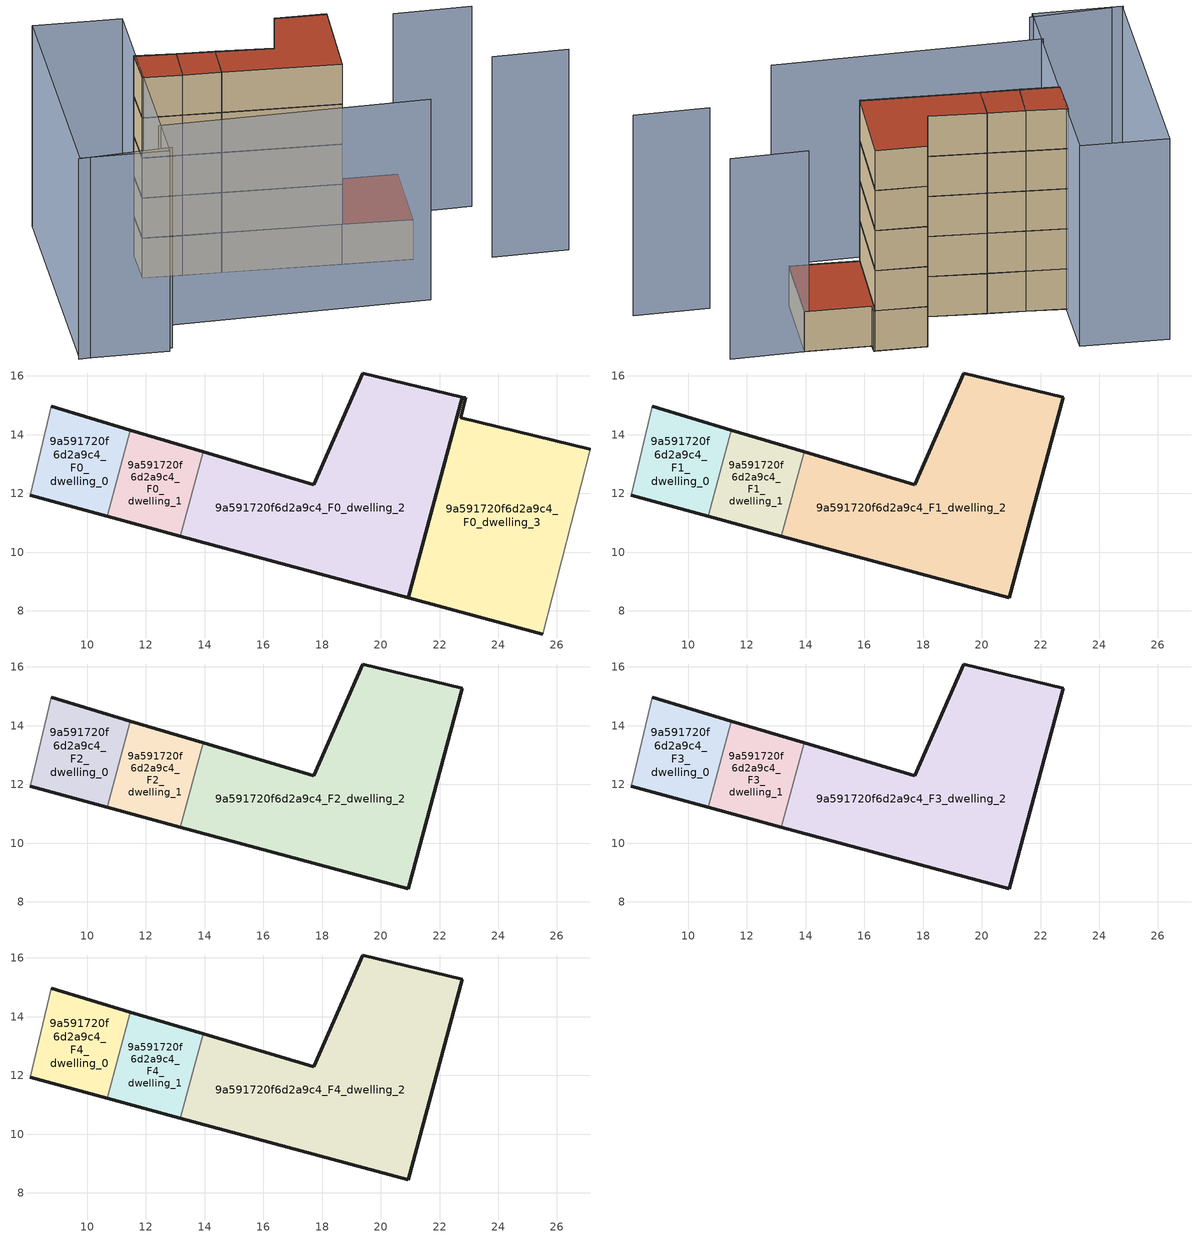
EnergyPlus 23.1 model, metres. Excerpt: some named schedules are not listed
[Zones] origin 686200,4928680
9a591720f6d2a9c4_F0_dwelling_0
 floor ground (EU_floor_Construction): 10.67,11.22 11.47,14.16 8.78,14.96 8.06,11.93 z0
 wall outside (EU_wall_Construction): 10.67,11.22 8.06,11.93 / 8.78,14.96 11.47,14.16 z0:3
 wall adiabatic (EU_wall_Construction): 8.06,11.93 8.78,14.96 z0:3
 wall to 9a591720f6d2a9c4_F0_dwelling_1 (EU_wall_Construction): 11.47,14.16 10.67,11.22 z0:3
9a591720f6d2a9c4_F0_dwelling_1
 floor ground (EU_floor_Construction): 13.17,10.55 13.94,13.42 11.47,14.16 10.67,11.22 z0
 wall outside (EU_wall_Construction): 13.17,10.55 10.67,11.22 / 11.47,14.16 13.94,13.42 z0:3
 wall to 9a591720f6d2a9c4_F0_dwelling_2 (EU_wall_Construction): 13.94,13.42 13.17,10.55 z0:3
9a591720f6d2a9c4_F0_dwelling_2
 floor ground (EU_floor_Construction): 20.93,8.45 22.78,15.28 19.39,16.1 17.71,12.29 13.94,13.42 13.17,10.55 z0
 wall outside (EU_wall_Construction): 13.94,13.42 17.71,12.29 19.39,16.1 22.78,15.28 20.93,8.45 13.17,10.55 z0:3
9a591720f6d2a9c4_F0_dwelling_3
 floor ground (EU_floor_Construction): 25.51,7.21 27.13,13.5 22.72,14.57 22.89,15.25 22.78,15.28 20.93,8.45 z0
 wall outside (EU_wall_Construction): 25.51,7.21 20.93,8.45 22.78,15.28 22.89,15.25 22.72,14.57 27.13,13.5 z0:3
 wall adiabatic (EU_wall_Construction): 27.13,13.5 25.51,7.21 z0:3
 roof outside (EU_roof_Construction): 27.13,13.5 25.51,7.21 20.93,8.45 22.78,15.28 22.89,15.25 22.72,14.57 z3
9a591720f6d2a9c4_F1_dwelling_0
 floor to 9a591720f6d2a9c4_F0_dwelling_0 (EU_floor_Construction): 10.67,11.22 11.47,14.16 8.78,14.96 8.06,11.93 z3
 wall outside (EU_wall_Construction): 10.67,11.22 8.06,11.93 / 8.78,14.96 11.47,14.16 z3:6
 wall adiabatic (EU_wall_Construction): 8.06,11.93 8.78,14.96 z3:6
 wall to 9a591720f6d2a9c4_F1_dwelling_1 (EU_wall_Construction): 11.47,14.16 10.67,11.22 z3:6
9a591720f6d2a9c4_F1_dwelling_1
 floor to 9a591720f6d2a9c4_F0_dwelling_1 (EU_floor_Construction): 13.17,10.55 13.94,13.42 11.47,14.16 10.67,11.22 z3
 wall outside (EU_wall_Construction): 13.17,10.55 10.67,11.22 / 11.47,14.16 13.94,13.42 z3:6
 wall to 9a591720f6d2a9c4_F1_dwelling_2 (EU_wall_Construction): 13.94,13.42 13.17,10.55 z3:6
9a591720f6d2a9c4_F1_dwelling_2
 floor to 9a591720f6d2a9c4_F0_dwelling_2 (EU_floor_Construction): 20.93,8.45 22.78,15.28 19.39,16.1 17.71,12.29 13.94,13.42 13.17,10.55 z3
 wall outside (EU_wall_Construction): 13.94,13.42 17.71,12.29 19.39,16.1 22.78,15.28 20.93,8.45 13.17,10.55 z3:6
9a591720f6d2a9c4_F2_dwelling_0
 floor to 9a591720f6d2a9c4_F1_dwelling_0 (EU_floor_Construction): 10.67,11.22 11.47,14.16 8.78,14.96 8.06,11.93 z6
 wall outside (EU_wall_Construction): 10.67,11.22 8.06,11.93 / 8.78,14.96 11.47,14.16 z6:9
 wall adiabatic (EU_wall_Construction): 8.06,11.93 8.78,14.96 z6:9
 wall to 9a591720f6d2a9c4_F2_dwelling_1 (EU_wall_Construction): 11.47,14.16 10.67,11.22 z6:9
9a591720f6d2a9c4_F2_dwelling_1
 floor to 9a591720f6d2a9c4_F1_dwelling_1 (EU_floor_Construction): 13.17,10.55 13.94,13.42 11.47,14.16 10.67,11.22 z6
 wall outside (EU_wall_Construction): 13.17,10.55 10.67,11.22 / 11.47,14.16 13.94,13.42 z6:9
 wall to 9a591720f6d2a9c4_F2_dwelling_2 (EU_wall_Construction): 13.94,13.42 13.17,10.55 z6:9
9a591720f6d2a9c4_F2_dwelling_2
 floor to 9a591720f6d2a9c4_F1_dwelling_2 (EU_floor_Construction): 20.93,8.45 22.78,15.28 19.39,16.1 17.71,12.29 13.94,13.42 13.17,10.55 z6
 wall outside (EU_wall_Construction): 13.94,13.42 17.71,12.29 19.39,16.1 22.78,15.28 20.93,8.45 13.17,10.55 z6:9
9a591720f6d2a9c4_F3_dwelling_0
 floor to 9a591720f6d2a9c4_F2_dwelling_0 (EU_floor_Construction): 10.67,11.22 11.47,14.16 8.78,14.96 8.06,11.93 z9
 wall outside (EU_wall_Construction): 10.67,11.22 8.06,11.93 / 8.78,14.96 11.47,14.16 z9:12
 wall adiabatic (EU_wall_Construction): 8.06,11.93 8.78,14.96 z9:12
 wall to 9a591720f6d2a9c4_F3_dwelling_1 (EU_wall_Construction): 11.47,14.16 10.67,11.22 z9:12
9a591720f6d2a9c4_F3_dwelling_1
 floor to 9a591720f6d2a9c4_F2_dwelling_1 (EU_floor_Construction): 13.17,10.55 13.94,13.42 11.47,14.16 10.67,11.22 z9
 wall outside (EU_wall_Construction): 13.17,10.55 10.67,11.22 / 11.47,14.16 13.94,13.42 z9:12
 wall to 9a591720f6d2a9c4_F3_dwelling_2 (EU_wall_Construction): 13.94,13.42 13.17,10.55 z9:12
9a591720f6d2a9c4_F3_dwelling_2
 floor to 9a591720f6d2a9c4_F2_dwelling_2 (EU_floor_Construction): 20.93,8.45 22.78,15.28 19.39,16.1 17.71,12.29 13.94,13.42 13.17,10.55 z9
 wall outside (EU_wall_Construction): 13.94,13.42 17.71,12.29 19.39,16.1 22.78,15.28 20.93,8.45 13.17,10.55 z9:12
9a591720f6d2a9c4_F4_dwelling_0
 floor to 9a591720f6d2a9c4_F3_dwelling_0 (EU_floor_Construction): 10.67,11.22 11.47,14.16 8.78,14.96 8.06,11.93 z12
 wall outside (EU_wall_Construction): 10.67,11.22 8.06,11.93 / 8.78,14.96 11.47,14.16 z12:15
 wall adiabatic (EU_wall_Construction): 8.06,11.93 8.78,14.96 z12:15
 wall to 9a591720f6d2a9c4_F4_dwelling_1 (EU_wall_Construction): 11.47,14.16 10.67,11.22 z12:15
 roof outside (EU_roof_Construction): 11.47,14.16 10.67,11.22 8.06,11.93 8.78,14.96 z15
9a591720f6d2a9c4_F4_dwelling_1
 floor to 9a591720f6d2a9c4_F3_dwelling_1 (EU_floor_Construction): 13.17,10.55 13.94,13.42 11.47,14.16 10.67,11.22 z12
 wall outside (EU_wall_Construction): 13.17,10.55 10.67,11.22 / 11.47,14.16 13.94,13.42 z12:15
 wall to 9a591720f6d2a9c4_F4_dwelling_2 (EU_wall_Construction): 13.94,13.42 13.17,10.55 z12:15
 roof outside (EU_roof_Construction): 13.94,13.42 13.17,10.55 10.67,11.22 11.47,14.16 z15
9a591720f6d2a9c4_F4_dwelling_2
 floor to 9a591720f6d2a9c4_F3_dwelling_2 (EU_floor_Construction): 20.93,8.45 22.78,15.28 19.39,16.1 17.71,12.29 13.94,13.42 13.17,10.55 z12
 wall outside (EU_wall_Construction): 13.94,13.42 17.71,12.29 19.39,16.1 22.78,15.28 20.93,8.45 13.17,10.55 z12:15
 roof outside (EU_roof_Construction): 22.78,15.28 20.93,8.45 13.17,10.55 13.94,13.42 17.71,12.29 19.39,16.1 z15
shading: 6.39,5.36 24.34,1.62 / -0.24,3.28 6.03,2.24 / 30.42,5.41 35.46,4.38 / 26.83,13.56 31.98,12.49 / 10.15,20.04 5.68,1.88 / 5.68,1.88 -0.17,3.32 / -0.17,3.32 4.3,21.48 / 4.3,21.48 10.15,20.04 z0:15
[Building]
EU S2 Campaign: North Axis=0; Terrain=City; Solar Distribution=FullExterior
[Site:Location]
Bologna: Latitude=44.5; Longitude=11.25; Time Zone=1; Elevation=37
[SizingPeriod:WeatherFileDays]
AnnualSizingPeriod: Begin Month=1; Begin Day of Month=1; End Month=12; End Day of Month=31; Day of Week for Start Day=Monday; Use Weather File Daylight Saving Period=No; Use Weather File Rain and Snow Indicators=No
[MATERIAL]
EU_InternalMass_Material: Roughness=MediumRough; Thickness=0.1; Conductivity=1; Density=1800; Specific Heat=900; Thermal Absorptance=0.9; Solar Absorptance=0.7; Visible Absorptance=0.7
[MATERIAL:NOMASS] Roughness=MediumRough; Thermal Absorptance=0.9; Solar Absorptance=0.7; Visible Absorptance=0.7
Name | Thermal Resistance
EU_wall_NoMass | 0.905828
EU_roof_NoMass | 0.37593
EU_floor_NoMass | 0.67114
[CONSTRUCTION]
EU_wall_Construction: EU_wall_NoMass
EU_roof_Construction: EU_roof_NoMass
EU_floor_Construction: EU_floor_NoMass
EU_InternalMass_Construction: EU_InternalMass_Material
[ZONE] Type=1; Multiplier=1; Ceiling Height=autocalculate; Floor Area=autocalculate; Part of Total Floor Area=Yes
Name | Volume
9a591720f6d2a9c4_F0_dwelling_0 | 25.4224
9a591720f6d2a9c4_F1_dwelling_0; 9a591720f6d2a9c4_F2_dwelling_0; 9a591720f6d2a9c4_F3_dwelling_0; 9a591720f6d2a9c4_F4_dwelling_0 | 25.4216
9a591720f6d2a9c4_F0_dwelling_1; 9a591720f6d2a9c4_F1_dwelling_1; 9a591720f6d2a9c4_F2_dwelling_1; 9a591720f6d2a9c4_F3_dwelling_1; 9a591720f6d2a9c4_F4_dwelling_1 | 23.3013
9a591720f6d2a9c4_F0_dwelling_2 | 117.163
9a591720f6d2a9c4_F1_dwelling_2; 9a591720f6d2a9c4_F2_dwelling_2; 9a591720f6d2a9c4_F3_dwelling_2; 9a591720f6d2a9c4_F4_dwelling_2 | 117.164
9a591720f6d2a9c4_F0_dwelling_3 | 91.0708
[INTERNALMASS] Construction=EU_InternalMass_Construction
Name | Zone or ZoneList | Surface Area
9a591720f6d2a9c4_F0_dwelling_0_EU_InternalMass | 9a591720f6d2a9c4_F0_dwelling_0 | 8.474
9a591720f6d2a9c4_F0_dwelling_1_EU_InternalMass | 9a591720f6d2a9c4_F0_dwelling_1 | 7.76737
9a591720f6d2a9c4_F0_dwelling_2_EU_InternalMass | 9a591720f6d2a9c4_F0_dwelling_2 | 39.0544
9a591720f6d2a9c4_F0_dwelling_3_EU_InternalMass | 9a591720f6d2a9c4_F0_dwelling_3 | 30.3568
9a591720f6d2a9c4_F1_dwelling_0_EU_InternalMass | 9a591720f6d2a9c4_F1_dwelling_0 | 11.8592
9a591720f6d2a9c4_F1_dwelling_1_EU_InternalMass | 9a591720f6d2a9c4_F1_dwelling_1 | 39.6438
9a591720f6d2a9c4_F1_dwelling_2_EU_InternalMass | 9a591720f6d2a9c4_F1_dwelling_2 | 34.156
9a591720f6d2a9c4_F2_dwelling_0_EU_InternalMass | 9a591720f6d2a9c4_F2_dwelling_0 | 11.8592
9a591720f6d2a9c4_F2_dwelling_1_EU_InternalMass | 9a591720f6d2a9c4_F2_dwelling_1 | 39.6438
9a591720f6d2a9c4_F2_dwelling_2_EU_InternalMass | 9a591720f6d2a9c4_F2_dwelling_2 | 34.156
9a591720f6d2a9c4_F3_dwelling_0_EU_InternalMass | 9a591720f6d2a9c4_F3_dwelling_0 | 11.8592
9a591720f6d2a9c4_F3_dwelling_1_EU_InternalMass | 9a591720f6d2a9c4_F3_dwelling_1 | 39.6438
9a591720f6d2a9c4_F3_dwelling_2_EU_InternalMass | 9a591720f6d2a9c4_F3_dwelling_2 | 34.156
9a591720f6d2a9c4_F4_dwelling_0_EU_InternalMass | 9a591720f6d2a9c4_F4_dwelling_0 | 11.8592
9a591720f6d2a9c4_F4_dwelling_1_EU_InternalMass | 9a591720f6d2a9c4_F4_dwelling_1 | 39.6438
9a591720f6d2a9c4_F4_dwelling_2_EU_InternalMass | 9a591720f6d2a9c4_F4_dwelling_2 | 34.156
[OTHEREQUIPMENT] Fuel Type=Electricity; Design Level Calculation Method=Watts/Area; Power per Zone Floor Area=1; Fraction Latent=0; Fraction Radiant=0; Fraction Lost=0; Carbon Dioxide Generation Rate=0; EndUse Subcategory=EU_Step8_InternalGains
Name | Zone or ZoneList or Space or SpaceList | Schedule
EU_Step8_InternalGain_9a591720f6d2a9c4_F0_dwelling_0_f000 | 9a591720f6d2a9c4_F0_dwelling_0 | EU_Step8_GainSchedule_9a591720f6d2a9c4_F0_dwelling_0_f000
EU_Step8_InternalGain_9a591720f6d2a9c4_F0_dwelling_1_f000 | 9a591720f6d2a9c4_F0_dwelling_1 | EU_Step8_GainSchedule_9a591720f6d2a9c4_F0_dwelling_1_f000
EU_Step8_InternalGain_9a591720f6d2a9c4_F0_dwelling_2_f000 | 9a591720f6d2a9c4_F0_dwelling_2 | EU_Step8_GainSchedule_9a591720f6d2a9c4_F0_dwelling_2_f000
EU_Step8_InternalGain_9a591720f6d2a9c4_F0_dwelling_3_f000 | 9a591720f6d2a9c4_F0_dwelling_3 | EU_Step8_GainSchedule_9a591720f6d2a9c4_F0_dwelling_3_f000
EU_Step8_InternalGain_9a591720f6d2a9c4_F1_dwelling_0_f000 | 9a591720f6d2a9c4_F1_dwelling_0 | EU_Step8_GainSchedule_9a591720f6d2a9c4_F1_dwelling_0_f000
EU_Step8_InternalGain_9a591720f6d2a9c4_F1_dwelling_1_f000 | 9a591720f6d2a9c4_F1_dwelling_1 | EU_Step8_GainSchedule_9a591720f6d2a9c4_F1_dwelling_1_f000
EU_Step8_InternalGain_9a591720f6d2a9c4_F1_dwelling_2_f000 | 9a591720f6d2a9c4_F1_dwelling_2 | EU_Step8_GainSchedule_9a591720f6d2a9c4_F1_dwelling_2_f000
EU_Step8_InternalGain_9a591720f6d2a9c4_F2_dwelling_0_f000 | 9a591720f6d2a9c4_F2_dwelling_0 | EU_Step8_GainSchedule_9a591720f6d2a9c4_F2_dwelling_0_f000
EU_Step8_InternalGain_9a591720f6d2a9c4_F2_dwelling_1_f000 | 9a591720f6d2a9c4_F2_dwelling_1 | EU_Step8_GainSchedule_9a591720f6d2a9c4_F2_dwelling_1_f000
EU_Step8_InternalGain_9a591720f6d2a9c4_F2_dwelling_2_f000 | 9a591720f6d2a9c4_F2_dwelling_2 | EU_Step8_GainSchedule_9a591720f6d2a9c4_F2_dwelling_2_f000
EU_Step8_InternalGain_9a591720f6d2a9c4_F3_dwelling_0_f000 | 9a591720f6d2a9c4_F3_dwelling_0 | EU_Step8_GainSchedule_9a591720f6d2a9c4_F3_dwelling_0_f000
EU_Step8_InternalGain_9a591720f6d2a9c4_F3_dwelling_1_f000 | 9a591720f6d2a9c4_F3_dwelling_1 | EU_Step8_GainSchedule_9a591720f6d2a9c4_F3_dwelling_1_f000
EU_Step8_InternalGain_9a591720f6d2a9c4_F3_dwelling_2_f000 | 9a591720f6d2a9c4_F3_dwelling_2 | EU_Step8_GainSchedule_9a591720f6d2a9c4_F3_dwelling_2_f000
EU_Step8_InternalGain_9a591720f6d2a9c4_F4_dwelling_0_f000 | 9a591720f6d2a9c4_F4_dwelling_0 | EU_Step8_GainSchedule_9a591720f6d2a9c4_F4_dwelling_0_f000
EU_Step8_InternalGain_9a591720f6d2a9c4_F4_dwelling_1_f000 | 9a591720f6d2a9c4_F4_dwelling_1 | EU_Step8_GainSchedule_9a591720f6d2a9c4_F4_dwelling_1_f000
EU_Step8_InternalGain_9a591720f6d2a9c4_F4_dwelling_2_f000 | 9a591720f6d2a9c4_F4_dwelling_2 | EU_Step8_GainSchedule_9a591720f6d2a9c4_F4_dwelling_2_f000
[ZONEVENTILATION:DESIGNFLOWRATE] Schedule=EU_AlwaysOn; Design Flow Rate Calculation Method=AirChanges/Hour; Air Changes per Hour=0.73129; Ventilation Type=Natural; Fan Pressure Rise=0; Fan Total Efficiency=1; Constant Term Coefficient=1; Temperature Term Coefficient=0; Velocity Term Coefficient=0; Velocity Squared Term Coefficient=0; Minimum Indoor Temperature=-100; Maximum Indoor Temperature=100; Delta Temperature=-100; Minimum Outdoor Temperature=-100; Maximum Outdoor Temperature=100; Maximum Wind Speed=40
Name | Zone or ZoneList or Space or SpaceList
EU_ConstantAir_9a591720f6d2a9c4_F0_dwelling_0 | 9a591720f6d2a9c4_F0_dwelling_0
EU_ConstantAir_9a591720f6d2a9c4_F0_dwelling_1 | 9a591720f6d2a9c4_F0_dwelling_1
EU_ConstantAir_9a591720f6d2a9c4_F0_dwelling_2 | 9a591720f6d2a9c4_F0_dwelling_2
EU_ConstantAir_9a591720f6d2a9c4_F0_dwelling_3 | 9a591720f6d2a9c4_F0_dwelling_3
EU_ConstantAir_9a591720f6d2a9c4_F1_dwelling_0 | 9a591720f6d2a9c4_F1_dwelling_0
EU_ConstantAir_9a591720f6d2a9c4_F1_dwelling_1 | 9a591720f6d2a9c4_F1_dwelling_1
EU_ConstantAir_9a591720f6d2a9c4_F1_dwelling_2 | 9a591720f6d2a9c4_F1_dwelling_2
EU_ConstantAir_9a591720f6d2a9c4_F2_dwelling_0 | 9a591720f6d2a9c4_F2_dwelling_0
EU_ConstantAir_9a591720f6d2a9c4_F2_dwelling_1 | 9a591720f6d2a9c4_F2_dwelling_1
EU_ConstantAir_9a591720f6d2a9c4_F2_dwelling_2 | 9a591720f6d2a9c4_F2_dwelling_2
EU_ConstantAir_9a591720f6d2a9c4_F3_dwelling_0 | 9a591720f6d2a9c4_F3_dwelling_0
EU_ConstantAir_9a591720f6d2a9c4_F3_dwelling_1 | 9a591720f6d2a9c4_F3_dwelling_1
EU_ConstantAir_9a591720f6d2a9c4_F3_dwelling_2 | 9a591720f6d2a9c4_F3_dwelling_2
EU_ConstantAir_9a591720f6d2a9c4_F4_dwelling_0 | 9a591720f6d2a9c4_F4_dwelling_0
EU_ConstantAir_9a591720f6d2a9c4_F4_dwelling_1 | 9a591720f6d2a9c4_F4_dwelling_1
EU_ConstantAir_9a591720f6d2a9c4_F4_dwelling_2 | 9a591720f6d2a9c4_F4_dwelling_2
[HVACTEMPLATE:THERMOSTAT] Constant Heating Setpoint=20; Constant Cooling Setpoint=50
EU_HeatOnly_9a591720f6d2a9c4_F0_dwelling_0; EU_HeatOnly_9a591720f6d2a9c4_F0_dwelling_1; EU_HeatOnly_9a591720f6d2a9c4_F0_dwelling_2; EU_HeatOnly_9a591720f6d2a9c4_F0_dwelling_3; EU_HeatOnly_9a591720f6d2a9c4_F1_dwelling_0; EU_HeatOnly_9a591720f6d2a9c4_F1_dwelling_1; EU_HeatOnly_9a591720f6d2a9c4_F1_dwelling_2; EU_HeatOnly_9a591720f6d2a9c4_F2_dwelling_0; EU_HeatOnly_9a591720f6d2a9c4_F2_dwelling_1; EU_HeatOnly_9a591720f6d2a9c4_F2_dwelling_2; EU_HeatOnly_9a591720f6d2a9c4_F3_dwelling_0; EU_HeatOnly_9a591720f6d2a9c4_F3_dwelling_1; EU_HeatOnly_9a591720f6d2a9c4_F3_dwelling_2; EU_HeatOnly_9a591720f6d2a9c4_F4_dwelling_0; EU_HeatOnly_9a591720f6d2a9c4_F4_dwelling_1; EU_HeatOnly_9a591720f6d2a9c4_F4_dwelling_2
[HVACTEMPLATE:ZONE:IDEALLOADSAIRSYSTEM] System Availability Schedule=EU_AlwaysOn; Maximum Heating Supply Air Temperature=50; Minimum Cooling Supply Air Temperature=13; Maximum Heating Supply Air Humidity Ratio=0.0156; Minimum Cooling Supply Air Humidity Ratio=0.0077; Heating Limit=NoLimit; Cooling Limit=NoLimit; Heating Availability Schedule=EU_AlwaysOn; Cooling Availability Schedule=EU_CoolingOff; Dehumidification Control Type=ConstantSensibleHeatRatio; Cooling Sensible Heat Ratio=0.7; Dehumidification Setpoint=60; Humidification Control Type=None; Humidification Setpoint=30; Outdoor Air Method=None; Outdoor Air Flow Rate per Person=0.00944; Outdoor Air Flow Rate per Zone Floor Area=0; Outdoor Air Flow Rate per Zone=0; Demand Controlled Ventilation Type=None; Outdoor Air Economizer Type=NoEconomizer; Heat Recovery Type=None; Sensible Heat Recovery Effectiveness=0.7; Latent Heat Recovery Effectiveness=0.65
Name | Template Thermostat
9a591720f6d2a9c4_F0_dwelling_0 | EU_HeatOnly_9a591720f6d2a9c4_F0_dwelling_0
9a591720f6d2a9c4_F0_dwelling_1 | EU_HeatOnly_9a591720f6d2a9c4_F0_dwelling_1
9a591720f6d2a9c4_F0_dwelling_2 | EU_HeatOnly_9a591720f6d2a9c4_F0_dwelling_2
9a591720f6d2a9c4_F0_dwelling_3 | EU_HeatOnly_9a591720f6d2a9c4_F0_dwelling_3
9a591720f6d2a9c4_F1_dwelling_0 | EU_HeatOnly_9a591720f6d2a9c4_F1_dwelling_0
9a591720f6d2a9c4_F1_dwelling_1 | EU_HeatOnly_9a591720f6d2a9c4_F1_dwelling_1
9a591720f6d2a9c4_F1_dwelling_2 | EU_HeatOnly_9a591720f6d2a9c4_F1_dwelling_2
9a591720f6d2a9c4_F2_dwelling_0 | EU_HeatOnly_9a591720f6d2a9c4_F2_dwelling_0
9a591720f6d2a9c4_F2_dwelling_1 | EU_HeatOnly_9a591720f6d2a9c4_F2_dwelling_1
9a591720f6d2a9c4_F2_dwelling_2 | EU_HeatOnly_9a591720f6d2a9c4_F2_dwelling_2
9a591720f6d2a9c4_F3_dwelling_0 | EU_HeatOnly_9a591720f6d2a9c4_F3_dwelling_0
9a591720f6d2a9c4_F3_dwelling_1 | EU_HeatOnly_9a591720f6d2a9c4_F3_dwelling_1
9a591720f6d2a9c4_F3_dwelling_2 | EU_HeatOnly_9a591720f6d2a9c4_F3_dwelling_2
9a591720f6d2a9c4_F4_dwelling_0 | EU_HeatOnly_9a591720f6d2a9c4_F4_dwelling_0
9a591720f6d2a9c4_F4_dwelling_1 | EU_HeatOnly_9a591720f6d2a9c4_F4_dwelling_1
9a591720f6d2a9c4_F4_dwelling_2 | EU_HeatOnly_9a591720f6d2a9c4_F4_dwelling_2
